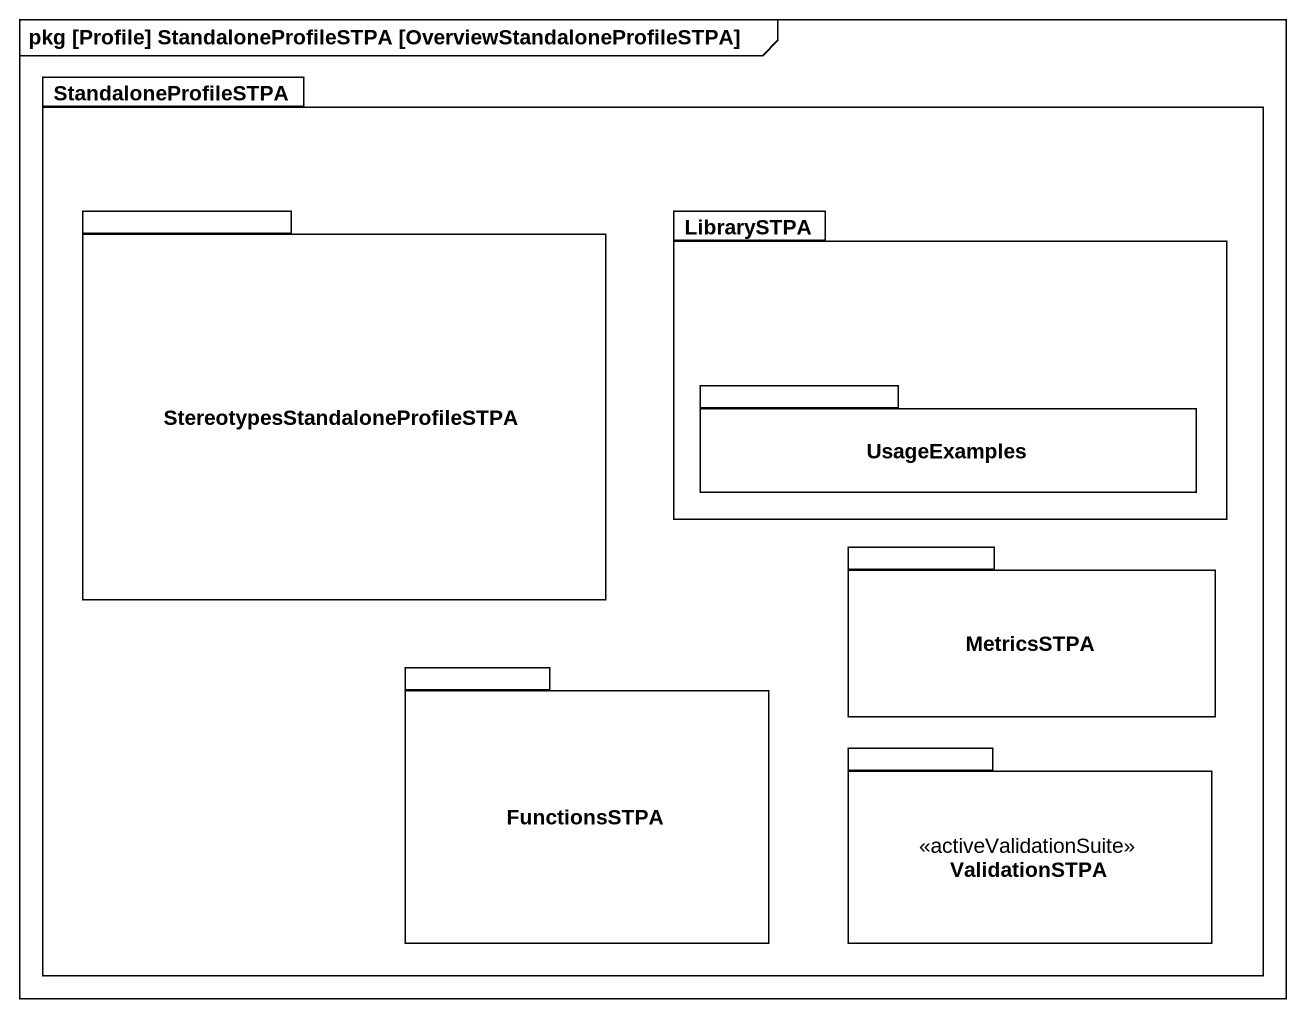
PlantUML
@startuml
mainframe pkg [Profile] StandaloneProfileSTPA [OverviewStandaloneProfileSTPA]
package StandaloneProfileSTPA {
  package "StereotypesStandaloneProfileSTPA" as StereotypesStandaloneProfile {
  }
  package LibrarySTPA {
    package UsageExamples {
    }
  }
  package MetricsSTPA {
  }
  package FunctionsSTPA {
  }
  package ValidationSTPA <<activeValidationSuite>> {
  }
}
@enduml
